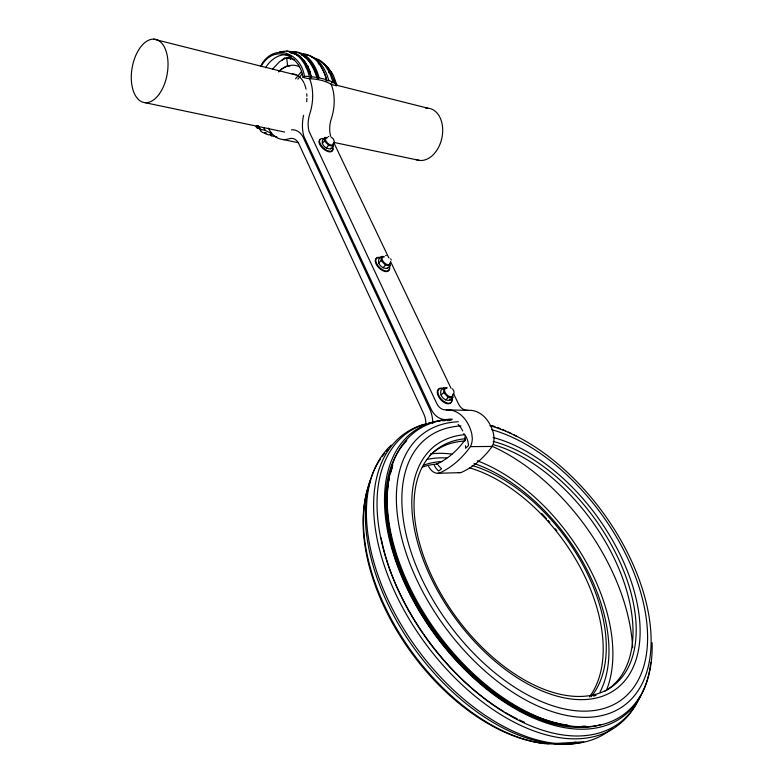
<?xml version="1.0" encoding="UTF-8"?>
<svg xmlns="http://www.w3.org/2000/svg" width="783" height="783" viewBox="0 0 783 783"><rect width="100%" height="100%" fill="white"/><g stroke="black" fill="none" stroke-linecap="round" stroke-linejoin="round"><path stroke-width="1.17" d="M464.965 438.274L464.955 438.637A4.874 3.602 89.7 0 1 464.613 440.398L464.485 440.721M454.042 393.183L453.837 391.06L452.505 388.779M447.289 387.781L443.716 387.869L441.005 390.326C439.185 395.552 444.695 401.748 450.098 400.074L452.819 397.637L453.044 393.947M440.995 395.053L443.716 392.596L443.716 387.869M383.934 256.491L381.38 256.491L378.903 259.046C376.946 264.037 382.623 269.323 387.546 268.305L390.032 265.76L390.384 262.559M378.688 263.098L381.164 260.533L381.38 256.491M327.402 137.602L324.886 137.426L322.616 140.059C320.55 144.806 326.384 149.396 330.847 148.878L333.127 146.255L333.48 142.78M322.224 143.534L324.495 140.901L324.886 137.426M329.653 72.604L333.088 82.244L331.317 82.518L334.351 82.832L336.739 84.74L336.347 85.748L331.923 84.642A64.92 34.188 -16.7 0 0 321.245 80.326A64.852 34.129 -16.7 0 0 307.611 78.515L303.001 77.37C299.762 54.409 273.404 43.652 260.984 66.604M260.563 66.222C273.091 42.028 301.015 52.314 304.518 76.617L303.001 77.37M265.564 67.749C270.341 59.528 280.608 52.001 290.366 55.759M276.937 136.976L271.31 135.762L271.965 134.745L268.579 134.842A98.374 67.602 -36.5 0 1 264.576 133.355L266.24 132.856L263.215 132.767L261.346 131.691L257.597 125.906M272.504 69.188L279.717 61.544L286.666 57.619L294.565 59.694M295.534 78.829L301.514 71.468M297.834 79.2L302.316 73.69M326.354 147.958L328.625 145.325L333.127 146.255M383.014 267.737L385.5 265.183L390.032 265.76M279.081 71.351L281.351 69.041L287.576 65.566L289.837 66.154M278.758 71.977L281.048 69.697A37.574 23.5 -79 0 1 299.478 66.8M304.518 76.617C306.447 75.188 312.554 78.359 311.037 76.656L307.406 66.604M291.511 51.678C306.045 51.267 313.337 66.731 317.321 78.369L318.26 78.613L319.102 77.82L326.658 79.739L325.816 80.522L329.291 80.708M260.445 130.653L260.739 129.616L258.38 125.652M445.556 399.937L448.287 397.49L452.819 397.637M257.098 126.259L257.45 127.355L258.556 127.296M281.626 60.262L284.875 57.746M288.213 58.304L291.247 56.758M328.194 136.575L328.85 136.448M279.6 51.786L287.077 51.022L294.281 53.381A51.286 31.819 -79.1 0 1 309.285 76.48M281.107 51.815L284.337 51.482M286.49 51.267C295.641 50.699 303.021 58.275 306.965 65.87M292.773 52.07C307.053 50.709 316.097 65.655 319.102 77.82M549.03 743.821L581.466 741.971M437.883 463.575L437.628 463.585A4.796 3.484 88.9 0 1 437.364 463.575M437.707 473.284L459.562 472.668M385.588 255.561L386.313 255.552M428.585 466.531A34.481 25.232 89.5 0 0 430.513 469.311A14.495 10.522 88.9 0 0 432.422 471.268L433.116 471.787A14.495 10.522 88.9 0 0 439.283 473.138A103.669 74.287 -87.3 0 0 470.417 446.623L492.174 446.457A14.456 10.845 89.6 0 0 494.053 438.206L493.535 433.899A33.894 25.173 89.4 0 0 467.989 410.341A14.466 10.747 -88.3 0 1 458.456 403.871L453.719 393.947M309.334 78.104A37.574 23.5 -79 0 1 309.765 113.946A21.689 13.977 -79 0 0 309.011 131.211L436.669 403.314A14.711 10.766 -88.2 0 0 446.212 409.881L467.989 410.341M451.233 420.168L444.989 419.61A24.42 17.862 -88.2 0 1 431.658 410.321L303.804 136.154L303.227 133.648A30.537 19.683 -79 0 1 303.598 115.326M316.538 77.419L315.911 77.321A94.224 48.938 -16.2 0 0 311.037 76.656M282.653 139.482L298.186 142.663M260.612 129.381L265.202 130.34A66.173 45.091 -35.3 0 0 271.613 133.218M145.041 102.671L284.669 132.053M333.597 142.349L419.522 160.427M153.703 39.15L296.023 74.992M336.347 85.151L427.675 108.152M303.628 53.753C316.371 55.857 323.643 68.19 326.658 79.739M305.908 54.732C318.554 56.816 325.777 69.061 328.772 80.522M311.673 57.257L316.88 58.95M317.223 59.371L319.288 60.046A50.396 31.907 -78.9 0 1 329.78 71.047M301.103 54.859L303.178 55.534A51.179 31.976 -79.1 0 1 318.27 78.613M289.759 52.089L296.904 54.419A50.856 31.623 -79.1 0 1 302.453 58.813M290.209 52.608L296.816 54.732A50.533 31.418 -79.1 0 1 302.316 59.087M330.866 136.868L333.401 138.963L334.302 141.566M329.966 72.016L330.573 72.467M324.495 140.901L328.625 145.325M381.164 260.533L385.5 265.183M443.716 392.596L448.287 397.49M324.025 64.216L328.429 67.827L333.401 75.383L336.739 84.74M317.918 59.293L324.416 64.627L328.997 71.605M438.304 465.435L441.592 468.792L438.695 470.994A21.855 15.973 89.1 0 1 436.444 468.743A15.014 10.942 88.9 0 1 433.978 464.515M270.125 133.795L271.31 135.762M263.528 127.551L265.202 130.34M333.715 142.457L388.456 257.167M390.56 261.581L451.086 388.427M330.837 72.848L330.269 73.308L329.32 72.29M390.727 258.791L391.187 260.103M333.891 78.868L336.347 85.748M305.947 66.222L306.907 67.25L307.582 66.976M449.843 399.017L450.098 400.074M289.974 57.394L290.434 59.508M387.37 267.443L387.546 268.305M330.739 148.183L330.847 148.878M464.74 436.845L465.445 438.686A5.53 4.091 89.7 0 1 465.053 440.692L464.642 440.389L462.694 443.002A94.166 67.455 -87.3 0 1 440.105 462.391L437.599 463.614L437.628 464.241A5.452 3.954 88.9 0 1 436.454 463.986M465.474 445.684L465.65 448.267L468.469 445.576A21.934 16.1 89.3 0 0 467.95 441.769A15.141 11.148 89.4 0 0 463.742 433.576M286.666 57.619L287.576 65.566M450.724 402.854A9.151 5.109 48 0 1 439.38 397.97A9.151 5.109 48 0 1 440.898 388.574M451.419 398.312A9.151 5.109 48 0 1 451.439 401.669M452.006 397.784A9.151 5.109 48 0 1 446.936 402.951A9.151 5.109 48 0 1 438.098 393.477A9.151 5.109 48 0 1 443.217 388.358M452.594 394.681A5.099 2.829 48 0 1 449.295 396.413A5.099 2.829 48 0 1 444.822 391.617A5.099 2.829 48 0 1 446.574 388.231M389.249 268.794A8.711 4.61 44.3 0 1 383.181 270.898A8.711 4.61 44.3 0 1 375.546 262.716A8.711 4.61 44.3 0 1 379.011 257.822M389.621 266.67A8.721 4.61 44.3 0 1 384.326 270.585A8.721 4.61 44.3 0 1 375.928 261.591A8.721 4.61 44.3 0 1 381.262 257.715M389.895 263.127A4.855 2.555 44.3 0 1 386.518 264.272A4.855 2.555 44.3 0 1 382.261 259.721A4.855 2.555 44.3 0 1 384.169 257M388.554 257.519A2.721 1.429 44.4 0 1 389.073 257.999M332.55 148.349A8.388 4.15 41.7 0 1 324.416 149.7A8.388 4.15 41.7 0 1 320.198 139.452M332.491 146.215A8.388 4.15 41.7 0 1 329.281 151.197A8.388 4.15 41.7 0 1 320.139 143.651A8.388 4.15 41.7 0 1 323.389 138.699M333.069 143.896A4.678 2.3 41.7 0 1 327.548 143.083A4.678 2.3 41.7 0 1 326.785 137.994M258.762 128.089A1.556 0.793 39.9 0 1 256.99 127.932A1.556 0.793 39.9 0 1 256.433 126.19M258.948 127.208A1.556 0.793 39.9 0 1 258.459 128.128A1.556 0.793 39.9 0 1 256.804 127.11A1.556 0.793 39.9 0 1 256.707 125.838M305.683 65.439A1.615 0.754 40.7 0 0 306.31 67.201A1.615 0.754 40.7 0 0 308.081 67.446A1.615 0.754 40.7 0 0 306.544 65.566A50.552 31.418 -79.1 0 0 296.297 54.595M329.291 80.708A94.352 49.055 -16.1 0 1 333.088 82.244M303.148 59.997A50.533 31.418 -79.1 0 1 306.515 64.656M308.248 67.886A50.533 31.418 -79.1 0 1 311.624 77.537M307.719 67.749A50.552 31.418 -79.1 0 1 311.096 77.409M302.238 55.29A51.208 31.976 -79.1 0 1 317.33 78.369M303.285 59.723A50.856 31.623 -79.1 0 1 306.672 64.412M308.424 67.671A50.856 31.623 -79.1 0 1 310.518 72.839M318.104 63.12A50.875 32.015 -79 0 1 319.542 64.881M320.903 66.809A50.875 32.015 -79 0 1 326.746 80.757M330.925 73.24A50.396 31.907 -78.9 0 1 334.351 82.832M292.46 59.332A8.055 3.935 -11.3 0 1 293.879 59.88M298.607 65.273A8.261 0.832 19.3 0 1 298.607 65.048M425.727 108.162A26.514 18.42 -77.6 0 1 442.052 137.152A26.514 18.42 -77.6 0 1 416.027 159.546M425.805 424.797A17.285 12.352 -89.4 0 0 423.877 414.148L298.91 143.964A16.492 10.453 -80.4 0 0 288.907 138.845A37.574 23.5 -79 0 1 268.363 128.109M446.212 409.881A34.481 25.232 89.5 0 1 471.787 433.851L472.306 438.235A14.711 10.864 89.7 0 1 470.417 446.623M291.403 129.851A25.105 15.914 -80.4 0 1 302.855 136.624L430.415 410.546A26.779 19.144 -89.4 0 1 432.784 423.534M457.986 472.492A14.251 10.502 88.8 0 0 461.138 472.521A101.956 74.189 -87.3 0 0 492.174 446.457M458.124 424.366A24.655 18.038 89.5 0 1 462.694 430.953M330.563 135.841A21.356 13.996 -78.8 0 1 331.297 118.83A37.016 23.559 -78.8 0 0 330.827 83.517M292.245 73.876A28.883 18.058 -79 0 1 303.99 83.008M304.411 83.947A28.883 18.058 -79 0 1 306.055 89.174M306.75 93.843A28.883 18.058 -79 0 1 306.887 96.28M306.887 98.404A28.883 18.058 -79 0 1 306.682 101.653M422.419 467.04A144.503 86.688 54.1 0 1 438.01 463.918M469.389 467.754A144.503 86.688 54.1 0 1 581.358 569.476A144.503 86.688 54.1 0 1 589.442 696.899M426.432 459.592A150.542 90.162 54 0 1 446.848 457.957M474.038 463.487A150.542 90.162 54 0 1 583.726 563.594A150.542 90.162 54 0 1 600.062 691.996M430.415 453.915A156.248 93.608 54.1 0 1 451.82 454.13M477.307 460.766A156.248 93.608 54.1 0 1 606.678 689.774M491.763 446.114A170.841 101.154 53.9 0 1 632.654 647.786M596.01 695.314A147.194 85.161 53.7 0 1 593.612 696.097M429.564 455.696A147.194 85.161 53.7 0 1 464.662 441.035M493.838 444.764A147.194 85.161 53.7 0 1 616.652 563.545A147.194 85.161 53.7 0 1 604.965 691.183M493.104 441.426A147.478 84.995 53.6 0 1 635.15 644.879A147.478 84.995 53.6 0 1 465.356 629.003A147.478 84.995 53.6 0 1 464.994 438.793M493.153 437.521A151.638 87.295 53.6 0 1 638.997 646.964A151.638 87.295 53.6 0 1 464.172 629.757A151.638 87.295 53.6 0 1 464.603 434.722M491.587 429.652A163.138 94.029 53.6 0 1 646.034 656.545A163.138 94.029 53.6 0 1 456.176 633.564A163.138 94.029 53.6 0 1 460.952 425.952M489.874 425.707A169.03 97.523 53.6 0 1 649.401 661.165A169.03 97.523 53.6 0 1 452.183 636.413A169.03 97.523 53.6 0 1 458.29 421.743M424.034 465.063A144.777 86.541 54 0 1 441.984 461.5M472.11 465.464A144.777 86.541 54 0 1 585.107 569.075A144.777 86.541 54 0 1 591.155 696.753M652.102 642.745A175.656 101.859 53.7 0 1 545.575 719.812A175.656 101.859 53.7 0 1 395.875 552.191A175.656 101.859 53.7 0 1 452.427 419.169M491.812 425.433A175.656 101.859 53.7 0 1 495.052 426.569M497.225 427.371A175.656 101.859 53.7 0 1 500.494 428.663M502.676 429.573A175.656 101.859 53.7 0 1 505.965 431.012M508.157 432.02A175.656 101.859 53.7 0 1 511.436 433.596M513.619 434.692A175.656 101.859 53.7 0 1 516.878 436.395M650.79 662.32A176.899 102.788 53.7 0 1 445.625 648.481A176.899 102.788 53.7 0 1 450.499 419.287M640.7 695.441A179.689 105.079 53.8 0 1 434.731 649.097A179.689 105.079 53.8 0 1 426.314 423.642M428.526 423.026A179.689 105.079 53.8 0 1 430.777 422.477M433.068 421.998A179.689 105.079 53.8 0 1 435.387 421.587M437.736 421.244A179.689 105.079 53.8 0 1 440.115 420.97M442.512 420.765A179.689 105.079 53.8 0 1 444.93 420.628M447.357 420.559A179.689 105.079 53.8 0 1 449.804 420.559M639.055 697.917A180.726 106.008 53.8 0 1 432.167 652.337A180.726 106.008 53.8 0 1 422.438 424.866M601.06 724.549A174.129 101.31 53.7 0 1 429.701 626.801A174.129 101.31 53.7 0 1 406.759 440.751M612.678 728.043A179.865 106.498 53.9 0 1 423.182 656.849A179.865 106.498 53.9 0 1 391.157 445.165M585.615 726.076A172.935 100.606 53.7 0 1 581.994 726.272M569.437 725.763A172.935 100.606 53.7 0 1 429.583 625.128A172.935 100.606 53.7 0 1 392.831 465.112M583.736 741.755A178.299 105.862 54 0 1 413.923 647.972A178.299 105.862 54 0 1 380.636 458.701M382.045 456.753A178.299 105.862 54 0 1 385.011 453.063M386.567 451.321A178.299 105.862 54 0 1 388.153 449.667M575.867 742.127A174.433 104.178 54 0 1 569.231 743.449M563.427 744.114A174.433 104.178 54 0 1 554.951 744.369M548.707 744.056A174.433 104.178 54 0 1 406.142 643.636A174.433 104.178 54 0 1 370.437 480.126M567.44 725.097A172.994 100.576 53.7 0 1 387.164 496.716M387.223 495.404A172.994 100.576 53.7 0 1 388.358 483.972M388.75 481.535A172.994 100.576 53.7 0 1 389.2 479.127M390.551 473.324A172.994 100.576 53.7 0 1 392.195 467.823M542.922 743.312A172.886 103.425 54 0 1 404.4 642.686A172.886 103.425 54 0 1 369.723 483.18M524.502 722.288A175.441 102.876 53.8 0 1 519.403 719.949M517.348 718.951A175.441 102.876 53.8 0 1 505.945 712.794M503.87 711.561A175.441 102.876 53.8 0 1 381.115 537.774M541.64 513.413A148.379 89.145 54.1 0 1 546.563 518.649M548.178 520.431A148.379 89.145 54.1 0 1 549.793 522.251M555.323 528.779A148.379 89.145 54.1 0 1 556.87 530.688M329.261 71.997A1.586 0.724 41.2 0 0 331.483 73.436A1.586 0.724 41.2 0 0 330.514 71.459A1.586 0.724 41.2 0 0 329.261 71.997M328.958 72.359A1.586 0.724 41.2 0 0 331.18 73.798A1.586 0.724 41.2 0 0 330.211 71.821A1.586 0.724 41.2 0 0 328.958 72.359M305.869 65.919A1.615 0.754 40.7 0 0 308.15 67.387A1.615 0.754 40.7 0 0 307.181 65.38A1.615 0.754 40.7 0 0 305.869 65.919M159.468 93.735A32.103 17.803 -80.2 0 0 158.225 40.364A32.103 17.803 -80.2 0 0 131.299 78.672A32.103 17.803 -80.2 0 0 159.468 93.735"/></g></svg>
